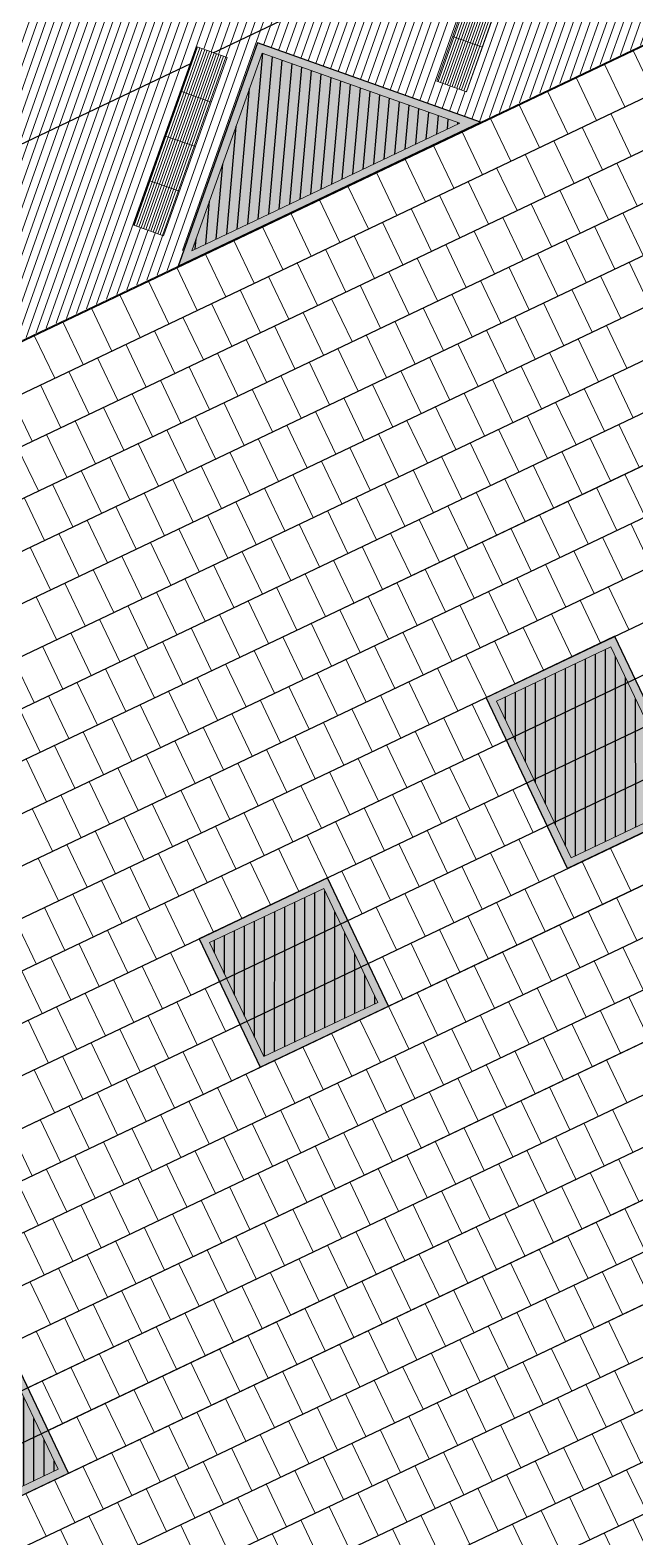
# Model space of a CAD drawing. Header units: metres. Extents: x 679599 to 680028, y 2748524 to 2748840.
# Drawn here: x 679761.29 to 679768.95, y 2748722.34 to 2748741.43 of the extents above; entities that cross this region are included whole.
import ezdxf

# ---------------------------------------------------------------- set-up
doc = ezdxf.new("R2010")
doc.units = ezdxf.units.M
doc.header["$LTSCALE"] = 5
doc.layers.add('00-AUX', color=2, linetype='Continuous', plot=False)
doc.layers.add('00-AUX Tree Pit', color=2, linetype='Continuous', plot=False)
doc.layers.add('02-L-B-Barrier Curb', color=210, linetype='Continuous', lineweight=5, plot=False)
doc.layers.add('02-L-B-Curb', color=11, linetype='Continuous', lineweight=5, plot=False)
doc.layers.add('02-L-B-Flat Bar', color=181, linetype='Continuous', lineweight=5)
doc.layers.add('04-BK-Tree Pit', color=6, linetype='Continuous', lineweight=5)
for name, color, linetype, lineweight, true_color in [('02-L-Joints-Paviment_07_Precast Concrete Blocks 60X40', 7, 'Continuous', 5, 0x999999), ('03-TR-Pavement_07_Precast Concrete Blocks 20X10', 7, 'Continuous', 5, 0x999999), ('03-TR-Pavement_07_Precast Concrete Blocks 60X40', 7, 'Continuous', 5, 0x999999), ('03-TR-Pavement_07_Precast irregular Concrete Blocks', 7, 'Continuous', 5, 0xb3b3b3)]:
    doc.layers.add(name, color=color, linetype=linetype, lineweight=lineweight, true_color=true_color)
doc.layers.add('03-TR-Tree Pit_Green', color=46, linetype='Continuous')
doc.layers.add('03-TR-Tree Pit_White', color=7, linetype='Continuous', true_color=0xfcfcfc)

# ---------------------------------------------------------------- blocks, each defined once
blk = doc.blocks.new('ALCORQUE RECTANGULAR')
at = {"layer": '03-TR-Tree Pit_Green', "ltscale": 0.3}
h = blk.add_hatch(dxfattribs=at)
h.set_pattern_fill('ANSI31', color=256, scale=0.03999999999999999, angle=-45.00000000000001)
h.set_pattern_definition([(360, (-2068898.169578516, 3428624.014502435), (2.819966482547896e-17, 0.127), [])])
h.paths.add_polyline_path([(679903.3911895917, 2748647.420916078), (679902.7022038444, 2748648.8686241), (679904.6889425644, 2748649.813635629), (679905.3774637186, 2748648.366760226)])
at = {"layer": '03-TR-Tree Pit_White'}
h = blk.add_hatch(color=256, dxfattribs=at)
h.dxf.hatch_style = 1
h.paths.add_polyline_path([(679903.3438440745, 2748647.28768907), (679902.568918729, 2748648.915978075), (679904.7361036825, 2748649.947265984), (679905.5110289257, 2748648.318817536)])
at = {"layer": '02-L-B-Curb'}
blk.add_lwpolyline([(679903.3438421336, 2748647.287693149), (679902.5689206708, 2748648.915973995), (679904.7360313635, 2748649.947401842), (679905.5109527239, 2748648.318961552)], close=True, dxfattribs=at)
at = {"layer": '02-L-B-Curb', "color": 6}
blk.add_lwpolyline([(679903.3910631917, 2748647.421189263), (679902.7023302435, 2748648.868350914), (679904.6888161644, 2748649.813908814), (679905.3775901177, 2748648.366487041)], close=True, dxfattribs=at)
blk = doc.blocks.new('Escocell Quadrat')
at = {"layer": '03-TR-Tree Pit_Green'}
h = blk.add_hatch(dxfattribs=at)
h.set_pattern_fill('ANSI31', color=256, scale=0.04, angle=19.55137924700328)
h.set_pattern_definition([(64.55137924700327, (-1794786.014573849, -2189831.794395114), (-0.1146773140330406, 0.0545720958564666), [])])
h.paths.add_polyline_path([(-1.159394513117149, 0.3593221576884389), (-2.759394512977451, 0.3593221576884389), (-2.759394512977451, -1.240677842404693), (-1.159394512884319, -1.240677841939032)])
at = {"layer": '03-TR-Tree Pit_White'}
h = blk.add_hatch(color=256, dxfattribs=at)
h.dxf.hatch_style = 1
h.paths.add_polyline_path([(-2.859394513070583, 0.4593221577815711), (-1.059394513256848, 0.4593221573159099), (-1.059394513256848, -1.340677888132632), (-2.859394513070583, -1.340660555288196)])
at = {"ltscale": 0.3}
blk.add_lwpolyline([(-2.759394512977451, -1.240677842404693), (-1.15939451334998, -1.240677841939032), (-1.159394513117149, 0.3593221576884389), (-2.759394512977451, 0.3593221576884389)], close=True, dxfattribs=at)
at = {"layer": '02-L-B-Curb', "ltscale": 0.3}
blk.add_lwpolyline([(-2.859394513070583, -1.340677842032164), (-1.059394513256848, -1.340677842032164), (-1.059394513256848, 0.4593221573159099), (-2.859394513070583, 0.4593221577815711)], close=True, dxfattribs=at)
blk = doc.blocks.new('Alcorque Parking 8m2')
at = {"layer": '03-TR-Tree Pit_Green', "ltscale": 0.3}
h = blk.add_hatch(dxfattribs=at)
h.set_pattern_fill('ANSI31', color=256, scale=0.04, angle=40)
h.set_pattern_definition([(85, (-679726.0447380528, -2748720.754281451), (-0.1265167266576517, 0.0110687793289526), [])])
h.paths.add_polyline_path([(-1.079043395351619, -0.3842872260138392), (2.315959051949903, 1.23127434682101), (-0.1893229587003589, 2.120994783937931)])
at = {"layer": '03-TR-Tree Pit_White'}
h = blk.add_hatch(color=256, dxfattribs=at)
h.dxf.hatch_style = 1
h.paths.add_polyline_path([(-1.254071400151588, -0.5783219360746443), (2.576925800531171, 1.244714117143303), (-0.2500908271176741, 2.248694690410048)])
at = {"layer": '02-L-B-Curb'}
blk.add_lwpolyline([(2.576925800531171, 1.244714117143303), (-0.2500908271176741, 2.248694690410048), (-1.254071400151588, -0.5783219360746443)], close=True, dxfattribs=at)
at = {"layer": '02-L-B-Curb', "color": 6}
blk.add_lwpolyline([(2.315959051949903, 1.23127434682101), (-0.1893229587003589, 2.120994783937931), (-1.079043395351619, -0.3842872260138392)], close=True, dxfattribs=at)
blk = doc.blocks.new('Piece Parking')
blk.add_wipeout([(-1.6999999999999997, 0.20000000018626496), (-1.700000000046566, -0.20000000018626407), (0.7000000000465658, -0.20000000018626407), (0.6999999999999995, 0.20000000018626496)])
at = {"layer": '03-TR-Pavement_07_Precast irregular Concrete Blocks'}
h = blk.add_hatch(dxfattribs=at)
h.set_pattern_fill('ANSI31', color=256, scale=0.01, angle=135)
h.set_pattern_definition([(180, (0, 0), (0, -0.03175), [])])
h.paths.add_polyline_path([(-1.7, 0.2000000001862645), (0.6999999999999997, 0.2000000001862646), (0.6999999999999997, -0.1999999999999999), (-1.7, -0.2)])
blk.add_lwpolyline([(-1.7, 0.2000000001862645), (0.6999999999999997, 0.2000000001862646), (0.6999999999999997, -0.1999999999999999), (-1.7, -0.2)], close=True)
at = {"layer": '02-L-Joints-Paviment_07_Precast Concrete Blocks 60X40'}
for points in [[(-1.1, 0.2000000001862645), (-1.1, -0.2)], [(-0.5, 0.2000000001862645), (-0.5000000000000002, -0.2)], [(0.09999999999999987, 0.2000000001862645), (0.09999999999999964, -0.2)]]:
    blk.add_lwpolyline(points, dxfattribs=at)
blk = doc.blocks.new('*U50')
at = {"rotation": 44.98941899152474}
blk.add_blockref('Piece Parking', (-0.1986428909501197, -0.4813600299326422), dxfattribs=at)
blk = doc.blocks.new('*U51')
at = {"layer": '02-L-B-Barrier Curb', "color": 0, "linetype": 'ByBlock', "lineweight": -2, "transparency": 16777216, "rotation": 25.44812282596097}
for p in [(679767.1746655118, 2748742.835905091), (679763.3370229905, 2748741.009706887)]:
    blk.add_blockref('*U50', p, dxfattribs=at)

msp = doc.modelspace()

# ---------------------------------------------------------------- hatches: boundary and pattern name
at = {"layer": '03-TR-Pavement_07_Precast Concrete Blocks 20X10'}
h = msp.add_hatch(dxfattribs=at)
h.set_pattern_fill('ANSI31', color=256, scale=0.0315, angle=25.5)
h.set_pattern_definition([(70.5, (0, 0), (-0.0942759321278565, 0.03338485850911753), [])])
edge = h.paths.add_edge_path()
edge.add_line((679754.6393342975, 2748741.427620257), (679756.4377757374, 2748737.648307106))
edge.add_line((679756.4377757374, 2748737.648307106), (679759.3099243316, 2748736.61330129))
edge.add_line((679759.3099243316, 2748736.61330129), (679763.1548365605, 2748738.442949944))
edge.add_line((679763.1548365605, 2748738.442949944), (679764.1588191563, 2748741.269972267))
edge.add_line((679764.1588191563, 2748741.269972267), (679766.9858357842, 2748740.265991693))
edge.add_line((679766.9858357842, 2748740.265991693), (679770.830750036, 2748742.095646043))
edge.add_line((679770.830750036, 2748742.095646043), (679771.8347306091, 2748744.922662669))
edge.add_line((679771.8347306091, 2748744.922662669), (679774.661747237, 2748743.918682097))
edge.add_line((679774.661747237, 2748743.918682097), (679778.5066611507, 2748745.748335494))
edge.add_line((679778.5066611507, 2748745.748335494), (679779.5107983521, 2748748.575793155))
edge.add_line((679779.5107983521, 2748748.575793155), (679782.338099724, 2748747.571215872))
edge.add_line((679782.338099724, 2748747.571215872), (679786.1758589037, 2748749.397713657))
edge.add_line((679786.1758589037, 2748749.397713657), (679787.1859519184, 2748752.227761539))
edge.add_line((679787.1859519184, 2748752.227761539), (679790.0136180836, 2748751.224211441))
edge.add_line((679790.0136180836, 2748751.224211441), (679793.8574374937, 2748753.05359346))
edge.add_line((679793.8574374937, 2748753.05359346), (679794.8279520471, 2748755.786376198))
edge.add_line((679794.8279520471, 2748755.786376198), (679794.8617028109, 2748755.880013376))
edge.add_line((679794.8617028109, 2748755.880013376), (679797.6882784043, 2748754.876189431))
edge.add_line((679797.6882784043, 2748754.876189431), (679801.5331969386, 2748756.70584226))
edge.add_line((679801.5331969386, 2748756.70584226), (679802.5365716331, 2748759.53257847))
edge.add_line((679802.5365716331, 2748759.53257847), (679805.3641955594, 2748758.528877809))
edge.add_line((679805.3641955594, 2748758.528877809), (679809.2084982413, 2748760.358253765))
edge.add_line((679809.2084982413, 2748760.358253765), (679810.2118814904, 2748763.184986936))
edge.add_line((679810.2118814904, 2748763.184986936), (679813.0395082677, 2748762.181285263))
edge.add_line((679813.0395082677, 2748762.181285263), (679816.8832053744, 2748764.010363567))
edge.add_line((679816.8832053744, 2748764.010363567), (679817.8849235123, 2748766.835994736))
edge.add_line((679817.8849235123, 2748766.835994736), (679820.7142079753, 2748765.833414828))
edge.add_line((679820.7142079753, 2748765.833414828), (679824.5585142189, 2748767.662769182))
edge.add_line((679824.5585142189, 2748767.662769182), (679825.5630985305, 2748770.490087322))
edge.add_line((679825.5630985305, 2748770.490087322), (679828.3901336849, 2748769.486100169))
edge.add_line((679828.3901336849, 2748769.486100169), (679832.2338230627, 2748771.315174797))
edge.add_line((679832.2338230627, 2748771.315174797), (679833.2380954853, 2748774.141614717))
edge.add_line((679833.2380954853, 2748774.141614717), (679836.0619092521, 2748773.136824423))
edge.add_line((679836.0619092521, 2748773.136824423), (679839.9070663536, 2748774.966597488))
edge.add_line((679839.9070663536, 2748774.966597488), (679840.9517468183, 2748777.865483123))
edge.add_line((679840.9517468183, 2748777.865483123), (679839.1533043506, 2748781.644798434))
edge.add_line((679839.1533043506, 2748781.644798434), (679754.6432633502, 2748741.429459187))

# ---------------------------------------------------------------- linework, layer by layer
at = {"layer": '00-AUX'}
for points in [[(679670.3257901747, 2748694.246938116), (679906.7362106305, 2748806.746204888)], [(679670.4030112665, 2748693.619214539), (679906.8134317223, 2748806.118481312)], [(679670.8414223647, 2748693.163368346), (679907.2518428206, 2748805.662635119)], [(679670.9186434565, 2748692.53564477), (679907.3290639124, 2748805.034911542)], [(679671.3570545546, 2748692.079798577), (679907.7674750105, 2748804.57906535)], [(679671.4342756465, 2748691.452075001), (679907.8446961023, 2748803.951341773)], [(679671.8726867449, 2748690.996228808), (679908.2831072008, 2748803.49549558)], [(679671.9499078367, 2748690.368505231), (679908.3603282926, 2748802.867772004)], [(679675.6390281767, 2748691.459555584), (679908.8311017877, 2748802.427325927)], [(679680.4117183773, 2748693.066237933), (679908.8643445793, 2748801.778691596)], [(679684.8232192466, 2748694.501041726), (679909.3467027571, 2748801.343825264)], [(679689.2347197144, 2748695.935846712), (679907.0322425639, 2748799.577918481)], [(679694.0074101567, 2748697.542528646), (679904.2199452547, 2748797.575173756)], [(679698.4189097746, 2748698.977335069), (679901.7688363384, 2748795.744309634)], [(679703.1915999905, 2748700.584017471), (679899.6789180201, 2748794.085321491)], [(679707.6031002884, 2748702.018822465), (679896.8666198612, 2748792.082578543)], [(679712.014601261, 2748703.453626042), (679894.4155122997, 2748790.251711575)], [(679716.7872913972, 2748705.060308611), (679891.964403979, 2748788.420846202)], [(679721.1987916107, 2748706.495113783), (679889.5132956583, 2748786.58998083)], [(679725.6102918241, 2748707.929918955), (679887.0621873375, 2748784.759115457)], [(679759.4993804691, 2748739.183508684), (679840.857519184, 2748777.898966397)], [(679730.3829819604, 2748709.536601524), (679831.8773495652, 2748757.834151612)], [(679734.7944821739, 2748710.971406696), (679820.396493889, 2748751.706349808)], [(679739.5671723102, 2748712.578089266), (679809.6380173428, 2748745.922304302)], [(679743.9786717439, 2748714.012896076), (679801.5884644394, 2748741.427340911)], [(679748.3901735115, 2748715.447697982), (679798.5955727875, 2748739.338656178)], [(679753.1628628734, 2748717.054382179), (679796.1444636924, 2748737.507792433)], [(679757.9355530097, 2748718.661064748), (679793.6933553717, 2748735.67692706)], [(679762.3470532232, 2748720.09586992), (679790.8810571282, 2748733.674184291)], [(679766.7585534366, 2748721.530675092), (679788.4299488075, 2748731.843318918)]]:
    msp.add_lwpolyline(points, dxfattribs=at)
at = {"layer": '00-AUX Tree Pit'}
for points in [[(679766.9984773175, 2748740.261235324), (679764.1714606899, 2748741.265215897), (679763.1674801168, 2748738.438199271)], [(679769.7277707867, 2748731.581764233), (679768.0994899403, 2748730.80684277), (679767.068062094, 2748732.973953463), (679768.6965023833, 2748733.748874824)]]:
    msp.add_lwpolyline(points, close=True, dxfattribs=at)
at = {"layer": '00-AUX Tree Pit', "ltscale": 0.3}
for points in [[(679764.2065621469, 2748728.289911468), (679765.8319099047, 2748729.063374244), (679765.0584471291, 2748730.688722001), (679763.4330993711, 2748729.915259226)], [(679760.1550177721, 2748722.375096508), (679761.7803655299, 2748723.148559284), (679761.0069027543, 2748724.773907042), (679759.3815549964, 2748724.000444266)]]:
    msp.add_lwpolyline(points, close=True, dxfattribs=at)
at = {"layer": '02-L-B-Flat Bar'}
msp.add_lwpolyline([(679759.3229336387, 2748736.608682265), (679839.9210084279, 2748774.96245745)], dxfattribs=at)
at = {"layer": '02-L-Joints-Paviment_07_Precast Concrete Blocks 60X40'}
for points in [[(679768.930641903, 2748741.169461659), (679769.1884579663, 2748740.627676759)], [(679768.5694519699, 2748740.997584283), (679768.8272680333, 2748740.455799384)], [(679768.2082620368, 2748740.825706908), (679768.4660781001, 2748740.283922008)], [(679767.8470721038, 2748740.653829532), (679768.1048881671, 2748740.112044633)], [(679767.4858821706, 2748740.481952156), (679767.743698234, 2748739.940167257)], [(679767.1246922376, 2748740.310074781), (679767.382508301, 2748739.768289881)], [(679768.6466730618, 2748740.369860707), (679768.9044891251, 2748739.828075808)], [(679766.7635023046, 2748740.138197405), (679767.0213183679, 2748739.596412506)], [(679767.9242931956, 2748740.026105956), (679768.182109259, 2748739.484321056)], [(679768.2854831286, 2748740.197983331), (679768.543299192, 2748739.656198432)], [(679766.4023123714, 2748739.966320029), (679766.6601284348, 2748739.42453513)], [(679767.5631032625, 2748739.85422858), (679767.8209193258, 2748739.312443681)], [(679766.0411224384, 2748739.794442654), (679766.2989385017, 2748739.252657755)], [(679767.2019133294, 2748739.682351204), (679767.4597293928, 2748739.140566305)], [(679768.7238942268, 2748739.742137138), (679768.9817102902, 2748739.200352238)], [(679765.3187425722, 2748739.450687903), (679765.5765586356, 2748738.908903004)], [(679765.6799325054, 2748739.622565278), (679765.9377485687, 2748739.080780379)], [(679766.8407233964, 2748739.510473829), (679767.0985394598, 2748738.968688929)], [(679768.3627042938, 2748739.570259762), (679768.6205203572, 2748739.028474863)], [(679764.9575526392, 2748739.278810527), (679765.2153687025, 2748738.737025628)], [(679766.4795334633, 2748739.338596453), (679766.7373495266, 2748738.796811554)], [(679768.0015143607, 2748739.398382387), (679768.259330424, 2748738.856597487)], [(679764.596362706, 2748739.106933151), (679764.8541787694, 2748738.565148252)], [(679766.1183435302, 2748739.166719078), (679766.3761595936, 2748738.624934178)], [(679767.2791344946, 2748739.054627636), (679767.536950558, 2748738.512842736)], [(679767.6403244276, 2748739.226505011), (679767.898140491, 2748738.684720112)], [(679768.8011153187, 2748739.114413561), (679769.058931382, 2748738.572628662)], [(679764.235172773, 2748738.935055776), (679764.4929888364, 2748738.393270877)], [(679765.7571535972, 2748738.994841702), (679766.0149696606, 2748738.453056803)], [(679766.9179445615, 2748738.88275026), (679767.1757606248, 2748738.34096536)], [(679768.4399253856, 2748738.942536186), (679768.697741449, 2748738.400751287)], [(679763.87398284, 2748738.7631784), (679764.1317989033, 2748738.221393501)], [(679765.395963664, 2748738.822964326), (679765.6537797274, 2748738.281179427)], [(679766.5567546284, 2748738.710872884), (679766.8145706918, 2748738.169087985)], [(679768.0787354525, 2748738.77065881), (679768.3365515159, 2748738.228873911)], [(679763.5127929068, 2748738.591301025), (679763.7706089702, 2748738.049516126)], [(679765.034773731, 2748738.651086951), (679765.2925897944, 2748738.109302051)], [(679766.1955646954, 2748738.538995509), (679766.4533807588, 2748737.997210609)], [(679767.7175455195, 2748738.598781434), (679767.9753615828, 2748738.056996535)], [(679768.8783364837, 2748738.486689994), (679769.1361525471, 2748737.944905094)], [(679763.1516029738, 2748738.419423649), (679763.4094190372, 2748737.87763875)], [(679764.3123938648, 2748738.3073322), (679764.5702099282, 2748737.7655473)], [(679764.6735837979, 2748738.479209575), (679764.9313998612, 2748737.937424676)], [(679765.8343747623, 2748738.367118133), (679766.0921908256, 2748737.825333234)], [(679767.3563555864, 2748738.426904059), (679767.6141716498, 2748737.88511916)], [(679768.5171465506, 2748738.314812618), (679768.7749626139, 2748737.773027719)], [(679762.7904130408, 2748738.247546273), (679763.0482291041, 2748737.705761374)], [(679763.9512039318, 2748738.135454824), (679764.2090199952, 2748737.593669924)], [(679765.4731848292, 2748738.195240757), (679765.7310008926, 2748737.653455858)], [(679766.9951656533, 2748738.255026683), (679767.2529817167, 2748737.713241784)], [(679768.1559566176, 2748738.142935242), (679768.4137726809, 2748737.601150343)], [(679762.4292231076, 2748738.075668898), (679762.687039171, 2748737.533883999)], [(679763.5900139987, 2748737.963577448), (679763.847830062, 2748737.421792549)], [(679765.1119948961, 2748738.023363382), (679765.3698109594, 2748737.481578482)], [(679766.2727857872, 2748737.911271932), (679766.5306018506, 2748737.369487033)], [(679766.6339757203, 2748738.083149308), (679766.8917917836, 2748737.541364409)], [(679767.7947666845, 2748737.971057867), (679768.0525827479, 2748737.429272967)], [(679761.7068432416, 2748737.731914147), (679761.9646593049, 2748737.190129247)], [(679762.0680331746, 2748737.903791522), (679762.325849238, 2748737.362006623)], [(679763.2288240656, 2748737.791700073), (679763.486640129, 2748737.249915173)], [(679764.750804963, 2748737.851486006), (679765.0086210264, 2748737.309701107)], [(679765.9115958541, 2748737.739394557), (679766.1694119174, 2748737.197609657)], [(679767.4335767514, 2748737.799180491), (679767.6913928147, 2748737.257395592)], [(679761.3456533084, 2748737.560036771), (679761.6034693718, 2748737.018251872)], [(679762.8676341326, 2748737.619822697), (679763.125450196, 2748737.078037797)], [(679764.38961503, 2748737.67960863), (679764.6474310934, 2748737.137823731)], [(679765.5504059211, 2748737.567517181), (679765.8082219844, 2748737.025732282)], [(679767.0723868184, 2748737.627303116), (679767.3302028817, 2748737.085518216)], [(679768.5943676424, 2748737.687089041), (679768.8521837058, 2748737.145304142)], [(679762.5064441995, 2748737.447945321), (679762.7642602628, 2748736.906160422)], [(679763.6672351639, 2748737.335853879), (679763.9250512272, 2748736.79406898)], [(679764.0284250969, 2748737.507731255), (679764.2862411602, 2748736.965946356)], [(679765.1892159879, 2748737.395639805), (679765.4470320513, 2748736.853854906)], [(679766.7111968853, 2748737.45542574), (679766.9690129487, 2748736.91364084)], [(679767.8719877764, 2748737.34333429), (679768.1298038397, 2748736.801549391)], [(679768.2331777094, 2748737.515211666), (679768.4909937727, 2748736.973426766)], [(679762.1452542664, 2748737.276067946), (679762.4030703298, 2748736.734283046)], [(679763.3060452308, 2748737.163976504), (679763.5638612942, 2748736.622191604)], [(679764.8280260549, 2748737.22376243), (679765.0858421182, 2748736.68197753)], [(679766.3500069522, 2748737.283548364), (679766.6078230155, 2748736.741763465)], [(679767.5107978432, 2748737.171456914), (679767.7686139066, 2748736.629672015)], [(679761.7840643334, 2748737.10419057), (679762.0418803968, 2748736.562405671)], [(679762.9448552977, 2748736.992099128), (679763.202671361, 2748736.450314229)], [(679764.4668361219, 2748737.051885054), (679764.7246521852, 2748736.510100155)], [(679765.9888170192, 2748737.111670989), (679766.2466330825, 2748736.569886089)], [(679767.1496079102, 2748736.999579539), (679767.4074239735, 2748736.45779464)], [(679768.6715888078, 2748737.059365472), (679768.9294048712, 2748736.517580573)], [(679761.4228744003, 2748736.932313194), (679761.6806904636, 2748736.390528295)], [(679762.5836653647, 2748736.820221752), (679762.841481428, 2748736.278436853)], [(679764.1056461887, 2748736.880007679), (679764.3634622521, 2748736.338222779)], [(679765.266437153, 2748736.767916237), (679765.5242532163, 2748736.226131338)], [(679765.627627086, 2748736.939793613), (679765.8854431494, 2748736.398008713)], [(679766.7884179772, 2748736.827702163), (679767.0462340405, 2748736.285917264)], [(679768.3103988748, 2748736.887488097), (679768.5682149382, 2748736.345703198)], [(679761.0616844672, 2748736.760435819), (679761.3195005306, 2748736.218650919)], [(679762.2224754316, 2748736.648344377), (679762.480291495, 2748736.106559478)], [(679763.7444562557, 2748736.708130303), (679764.002272319, 2748736.166345404)], [(679764.90524722, 2748736.596038862), (679765.1630632833, 2748736.054253962)], [(679766.427228044, 2748736.655824788), (679766.6850441074, 2748736.114039889)], [(679767.9492089417, 2748736.715610721), (679768.207025005, 2748736.173825822)], [(679761.8612854985, 2748736.476467001), (679762.1191015618, 2748735.934682102)], [(679763.3832663227, 2748736.536252927), (679763.641082386, 2748735.994468028)], [(679764.5440572868, 2748736.424161486), (679764.8018733502, 2748735.882376587)], [(679766.066038111, 2748736.483947412), (679766.3238541743, 2748735.942162513)], [(679767.5880190086, 2748736.543733346), (679767.845835072, 2748736.001948447)], [(679768.7488098997, 2748736.431641896), (679769.006625963, 2748735.889856996)], [(679761.5000955655, 2748736.304589625), (679761.7579116288, 2748735.762804726)], [(679762.6608864565, 2748736.192498176), (679762.9187025198, 2748735.650713277)], [(679763.0220763895, 2748736.364375552), (679763.2798924529, 2748735.822590652)], [(679764.1828673538, 2748736.252284111), (679764.4406834171, 2748735.710499211)], [(679765.7048481778, 2748736.312070036), (679765.9626642412, 2748735.770285137)], [(679766.8656391425, 2748736.199978595), (679767.1234552058, 2748735.658193695)], [(679767.2268290756, 2748736.37185597), (679767.484645139, 2748735.830071071)], [(679768.3876199666, 2748736.25976452), (679768.64543603, 2748735.717979621)], [(679761.1389056323, 2748736.13271225), (679761.3967216957, 2748735.590927351)], [(679762.2996965235, 2748736.020620801), (679762.5575125868, 2748735.478835901)], [(679763.8216774208, 2748736.080406735), (679764.0794934841, 2748735.538621835)], [(679765.3436582448, 2748736.140192661), (679765.6014743082, 2748735.598407762)], [(679766.5044492094, 2748736.028101219), (679766.7622652728, 2748735.48631632)], [(679768.0264300335, 2748736.087887145), (679768.2842460969, 2748735.546102245)], [(679761.9385065903, 2748735.848743425), (679762.1963226537, 2748735.306958525)], [(679763.4604874876, 2748735.908529359), (679763.718303551, 2748735.36674446)], [(679764.9824683118, 2748735.968315285), (679765.2402843751, 2748735.426530386)], [(679766.1432592763, 2748735.856223843), (679766.4010753396, 2748735.314438944)], [(679767.6652401005, 2748735.916009769), (679767.9230561638, 2748735.37422487)], [(679761.5773166573, 2748735.676866049), (679761.8351327206, 2748735.13508115)], [(679763.0992975546, 2748735.736651984), (679763.3571136179, 2748735.194867084)], [(679764.2600884456, 2748735.624560534), (679764.517904509, 2748735.082775635)], [(679764.6212783786, 2748735.79643791), (679764.879094442, 2748735.254653011)], [(679765.7820693433, 2748735.684346468), (679766.0398854066, 2748735.142561568)], [(679767.3040501674, 2748735.744132394), (679767.5618662308, 2748735.202347494)], [(679768.4648410116, 2748735.632041042), (679768.7226570745, 2748735.090256142)], [(679768.8260309447, 2748735.803918418), (679769.0838470076, 2748735.262133518)], [(679761.2161267241, 2748735.504988674), (679761.4739427875, 2748734.963203774)], [(679762.7381076216, 2748735.564774608), (679762.9959236849, 2748735.022989709)], [(679763.8988985126, 2748735.452683158), (679764.156714576, 2748734.910898259)], [(679765.4208794102, 2748735.512469092), (679765.6786954736, 2748734.970684193)], [(679766.9428602343, 2748735.572255018), (679767.2006762977, 2748735.030470119)], [(679768.1036510783, 2748735.460163667), (679768.3614671412, 2748734.918378767)], [(679762.3769176884, 2748735.392897232), (679762.6347337518, 2748734.851112333)], [(679763.5377085794, 2748735.280805783), (679763.7955246428, 2748734.739020884)], [(679765.0596894771, 2748735.340591717), (679765.3175055404, 2748734.798806817)], [(679766.5816703013, 2748735.400377642), (679766.8394863646, 2748734.858592743)], [(679767.7424611452, 2748735.288286292), (679768.000277208, 2748734.746501392)], [(679761.6545378222, 2748735.049142481), (679761.9123538856, 2748734.507357582)], [(679762.0157277554, 2748735.221019857), (679762.2735438187, 2748734.679234957)], [(679763.1765186464, 2748735.108928407), (679763.4343347098, 2748734.567143508)], [(679764.698499544, 2748735.168714341), (679764.9563156074, 2748734.626929441)], [(679765.8592904351, 2748735.056622891), (679766.1171064985, 2748734.514837992)], [(679766.2204803681, 2748735.228500267), (679766.4782964315, 2748734.686715367)], [(679767.3812712119, 2748735.116408916), (679767.6390872748, 2748734.574624016)], [(679768.9032494753, 2748735.176200222), (679769.1610655708, 2748734.634415338)], [(679761.2933478892, 2748734.877265105), (679761.5511639526, 2748734.335480206)], [(679762.8153287134, 2748734.937051032), (679763.0731447767, 2748734.395266132)], [(679764.337309611, 2748734.996836965), (679764.5951256744, 2748734.455052066)], [(679765.4981005021, 2748734.884745515), (679765.7559165654, 2748734.342960616)], [(679767.0200812786, 2748734.944531541), (679767.2778973415, 2748734.402746641)], [(679768.5420595524, 2748735.004322825), (679768.7998756479, 2748734.462537941)], [(679762.4541387802, 2748734.765173656), (679762.7119548436, 2748734.223388757)], [(679763.9761196779, 2748734.82495959), (679764.2339357412, 2748734.28317469)], [(679765.1369105689, 2748734.71286814), (679765.3947266323, 2748734.171083241)], [(679766.6588913455, 2748734.772654166), (679766.9167074084, 2748734.230869266)], [(679768.1808696296, 2748734.832445428), (679768.4386857251, 2748734.290660544)], [(679762.0929488472, 2748734.59329628), (679762.3507649106, 2748734.051511381)], [(679763.2537398118, 2748734.481204838), (679763.5115558752, 2748733.939419939)], [(679763.6149297449, 2748734.653082214), (679763.8727458082, 2748734.111297315)], [(679764.7757206359, 2748734.540990764), (679765.0335366993, 2748733.999205865)], [(679766.2977014122, 2748734.60077679), (679766.5555174751, 2748734.05899189)], [(679767.4584897839, 2748734.488690633), (679767.7163058794, 2748733.946905749)], [(679767.8196797067, 2748734.660568031), (679768.0774958022, 2748734.118783147)], [(679761.7317589141, 2748734.421418905), (679761.9895749774, 2748733.879634005)], [(679762.8925498787, 2748734.309327463), (679763.150365942, 2748733.767542563)], [(679764.4145307029, 2748734.369113388), (679764.6723467662, 2748733.827328489)], [(679765.9365114791, 2748734.428899415), (679766.194327542, 2748733.887114515)], [(679767.097299861, 2748734.316813237), (679767.3551159565, 2748733.775028353)], [(679768.6192714005, 2748734.376618756), (679768.8770876311, 2748733.834833936)], [(679761.370568981, 2748734.249541529), (679761.6283850444, 2748733.70775663)], [(679762.5313599457, 2748734.137450087), (679762.789176009, 2748733.595665188)], [(679764.0533407697, 2748734.197236013), (679764.3111568331, 2748733.655451114)], [(679765.5753215458, 2748734.257022039), (679765.8331376087, 2748733.71523714)], [(679766.7361099381, 2748734.144935839), (679766.9939260336, 2748733.603150955)], [(679768.2580815204, 2748734.204741268), (679768.5158977511, 2748733.662956449)], [(679762.1701700125, 2748733.965572712), (679762.4279860759, 2748733.423787812)], [(679763.6921508367, 2748734.025358637), (679763.9499669, 2748733.483573738)], [(679764.8529416794, 2748733.913267289), (679765.1107577423, 2748733.371482389)], [(679765.2141316127, 2748734.085144664), (679765.4719476756, 2748733.543359764)], [(679766.3749200153, 2748733.973058442), (679766.6327361108, 2748733.431273558)], [(679767.8968916405, 2748734.032863781), (679768.1547078711, 2748733.491078962)], [(679761.8089800795, 2748733.793695336), (679762.0667961428, 2748733.251910436)], [(679763.3309609037, 2748733.853481262), (679763.588776967, 2748733.311696363)], [(679764.4917517463, 2748733.741389913), (679764.7495678092, 2748733.199605014)], [(679766.0137300924, 2748733.801181045), (679766.2715461879, 2748733.259396161)], [(679767.5357017606, 2748733.860986294), (679767.7935179912, 2748733.319201475)], [(679761.4477901465, 2748733.62181796), (679761.7056062098, 2748733.080033061)], [(679762.9697709705, 2748733.681603886), (679763.2275870339, 2748733.139818987)], [(679764.130561813, 2748733.569512538), (679764.3883778759, 2748733.027727638)], [(679765.6525401697, 2748733.629303648), (679765.9103562651, 2748733.087518764)], [(679767.1745118805, 2748733.689108807), (679767.4323281111, 2748733.147323987)], [(679761.0866002133, 2748733.449940585), (679761.3444162767, 2748732.908155685)], [(679762.2473911043, 2748733.337849135), (679762.5052071677, 2748732.796064236)], [(679762.6085810375, 2748733.50972651), (679762.8663971009, 2748732.967941611)], [(679763.7693718798, 2748733.397635163), (679764.0271879426, 2748732.855850263)], [(679765.2913502468, 2748733.457426251), (679765.5491663422, 2748732.915641367)], [(679766.4521321206, 2748733.345353832), (679766.7099483513, 2748732.803569013)], [(679766.8133220006, 2748733.51723132), (679767.0711382312, 2748732.9754465)], [(679761.8862011713, 2748733.165971759), (679762.1440172347, 2748732.62418686)], [(679763.4081819466, 2748733.225757787), (679763.6659980095, 2748732.683972888)], [(679764.930160324, 2748733.285548854), (679765.1879764195, 2748732.74376397)], [(679766.0909422407, 2748733.173476345), (679766.3487584713, 2748732.631691526)], [(679761.5250112383, 2748732.994094384), (679761.7828273016, 2748732.452309485)], [(679763.0469920133, 2748733.053880412), (679763.3048080762, 2748732.512095512)], [(679764.5689704011, 2748733.113671457), (679764.8267864966, 2748732.571886573)], [(679765.7297523606, 2748733.001598858), (679765.9875685913, 2748732.459814038)], [(679761.1638213051, 2748732.822217008), (679761.4216373685, 2748732.280432109)], [(679762.6858020802, 2748732.882003037), (679762.9436181431, 2748732.340218137)], [(679763.8465905554, 2748732.769916662), (679764.1044066509, 2748732.228131779)], [(679764.2077804783, 2748732.94179406), (679764.4655965738, 2748732.400009176)], [(679765.3685624807, 2748732.829721371), (679765.6263787113, 2748732.287936551)], [(679766.8905529028, 2748732.889487558), (679767.1483690017, 2748732.347702675)], [(679762.324612147, 2748732.710125661), (679762.5824282098, 2748732.168340762)], [(679763.4854006325, 2748732.598039265), (679763.743216728, 2748732.056254381)], [(679765.0073726007, 2748732.657843884), (679765.2651888314, 2748732.116059064)], [(679766.529362981, 2748732.717610159), (679766.7871790798, 2748732.175825276)], [(679761.9634222138, 2748732.538248286), (679762.2212382767, 2748731.996463386)], [(679763.1242107097, 2748732.426161868), (679763.3820268052, 2748731.884376985)], [(679764.6461827208, 2748732.485966397), (679764.9039989514, 2748731.944181577)], [(679765.8069831374, 2748732.37385536), (679766.0647992363, 2748731.832070478)], [(679766.1681730592, 2748732.545732759), (679766.4259891581, 2748732.003947877)], [(679761.2410423473, 2748732.194493535), (679761.4988584102, 2748731.652708636)], [(679761.6022322805, 2748732.366370911), (679761.8600483434, 2748731.824586011)], [(679762.7630207868, 2748732.254284471), (679763.0208368823, 2748731.712499587)], [(679764.2849928407, 2748732.314088909), (679764.5428090714, 2748731.77230409)], [(679765.4457932155, 2748732.201977961), (679765.7036093144, 2748731.660193078)], [(679766.9677745722, 2748732.261762859), (679767.2255906677, 2748731.719977975)], [(679762.401830864, 2748732.082407074), (679762.6596469595, 2748731.54062219)], [(679763.9238029608, 2748732.142211422), (679764.1816191914, 2748731.600426602)], [(679765.0846032938, 2748732.030100562), (679765.3424193927, 2748731.488315679)], [(679766.6065846493, 2748732.089885462), (679766.8644007448, 2748731.548100578)], [(679762.0406409411, 2748731.910529677), (679762.2984570366, 2748731.368744793)], [(679763.5626130808, 2748731.970333935), (679763.8204293115, 2748731.428549115)], [(679764.723413372, 2748731.858223162), (679764.9812294708, 2748731.31643828)], [(679766.2453947264, 2748731.918008065), (679766.5032108219, 2748731.376223181)], [(679767.4061850387, 2748731.805917914), (679767.6640011342, 2748731.264133031)], [(679761.6794510183, 2748731.73865228), (679761.9372671138, 2748731.196867396)], [(679762.8402333208, 2748731.626578961), (679763.0980495515, 2748731.084794141)], [(679763.2014232009, 2748731.798456448), (679763.4592394315, 2748731.256671628)], [(679764.3622234502, 2748731.686345763), (679764.6200395491, 2748731.14456088)], [(679765.8842048036, 2748731.746130668), (679766.1420208991, 2748731.204345784)], [(679767.044995116, 2748731.634040517), (679767.3028112114, 2748731.092255633)], [(679761.3182610954, 2748731.566774883), (679761.5760771909, 2748731.024989999)], [(679762.4790434409, 2748731.454701473), (679762.7368596715, 2748730.912916654)], [(679764.0010335284, 2748731.514468364), (679764.2588496272, 2748730.972683481)], [(679765.5230148807, 2748731.574253271), (679765.7808309762, 2748731.032468387)], [(679766.683805193, 2748731.462163121), (679766.9416212885, 2748730.920378237)], [(679762.117853561, 2748731.282823986), (679762.3756697916, 2748730.741039166)], [(679763.6398436065, 2748731.342590964), (679763.8976597054, 2748730.800806082)], [(679764.800635035, 2748731.230498477), (679765.0584511305, 2748730.688713593)], [(679765.1618249579, 2748731.402375874), (679765.4196410534, 2748730.86059099)], [(679766.3226152703, 2748731.290285723), (679766.5804313658, 2748730.748500839)], [(679761.7566636809, 2748731.110946499), (679762.0144799115, 2748730.569161679)], [(679763.2786536848, 2748731.170713565), (679763.5364697836, 2748730.628928683)], [(679764.4394451122, 2748731.05862108), (679764.6972612077, 2748730.516836196)], [(679765.9614253474, 2748731.118408326), (679766.2192414429, 2748730.576623442)], [(679767.4834062576, 2748731.178194154), (679767.7412223531, 2748730.63640927)], [(679768.6441972499, 2748731.066102574), (679768.9020133454, 2748730.52431769)], [(679761.395473801, 2748730.939069012), (679761.6532900316, 2748730.397284192)], [(679762.9174637629, 2748730.998836166), (679763.1752798618, 2748730.457051283)], [(679764.0782551893, 2748730.886743682), (679764.3360712848, 2748730.344958798)], [(679765.6002354246, 2748730.946530929), (679765.8580515201, 2748730.404746045)], [(679767.1222163348, 2748731.006316757), (679767.3800324303, 2748730.464531873)], [(679768.283007327, 2748730.894225177), (679768.5408234225, 2748730.352440293)], [(679762.1950839193, 2748730.655081367), (679762.4529000182, 2748730.113296485)], [(679762.5562738411, 2748730.826958767), (679762.8140899399, 2748730.285173884)], [(679763.7170652666, 2748730.714866286), (679763.974881362, 2748730.173081402)], [(679765.2390455017, 2748730.774653532), (679765.4968615972, 2748730.232868648)], [(679766.3998364891, 2748730.662561963), (679766.6576525846, 2748730.120777079)], [(679766.7610264119, 2748730.83443936), (679767.0188425074, 2748730.292654476)], [(679767.9218174042, 2748730.72234778), (679768.1796334997, 2748730.180562896)], [(679761.8338939975, 2748730.483203968), (679762.0917100963, 2748729.941419085)], [(679763.3558753437, 2748730.542988888), (679763.6136914392, 2748730.001204005)], [(679766.0386465662, 2748730.490684566), (679766.2964626617, 2748729.948899682)], [(679767.5606274813, 2748730.550470383), (679767.8184435768, 2748730.008685499)], [(679761.4727040757, 2748730.311326569), (679761.7305201746, 2748729.769541686)], [(679762.9946854208, 2748730.371111491), (679763.2525015163, 2748729.829326607)], [(679765.6774566433, 2748730.318807168), (679765.9352727388, 2748729.777022284)], [(679767.1994375585, 2748730.378592986), (679767.457253654, 2748729.836808102)], [(679768.7214191483, 2748730.438377385), (679768.9792352438, 2748729.896592502)], [(679761.1115141539, 2748730.139449169), (679761.3693302528, 2748729.597664287)], [(679762.633495498, 2748730.199234094), (679762.8913115935, 2748729.65744921)], [(679766.8382476356, 2748730.206715589), (679767.0960637311, 2748729.664930705)], [(679767.9990393026, 2748730.094622592), (679768.2568553981, 2748729.552837708)], [(679768.3602292255, 2748730.266499989), (679768.618045321, 2748729.724715105)], [(679762.2723055751, 2748730.027356697), (679762.5301216706, 2748729.485571813)], [(679766.4770577129, 2748730.034838192), (679766.7348738083, 2748729.493053308)], [(679767.6378493798, 2748729.922745194), (679767.8956654753, 2748729.38096031)], [(679761.9111156523, 2748729.8554793), (679762.1689317478, 2748729.313694416)], [(679763.0719059646, 2748729.743389149), (679763.3297220601, 2748729.201604265)], [(679766.11586779, 2748729.862960794), (679766.3736838854, 2748729.321175911)], [(679767.2766594569, 2748729.750867798), (679767.5344755524, 2748729.209082914)], [(679768.7986402875, 2748729.810653793), (679769.056456383, 2748729.268868909)], [(679761.1887358066, 2748729.511724506), (679761.4465519021, 2748728.969939622)], [(679761.5499257294, 2748729.683601903), (679761.8077418249, 2748729.141817019)], [(679762.7107160417, 2748729.571511752), (679762.9685321372, 2748729.029726868)], [(679765.7546778672, 2748729.691083397), (679766.0124939627, 2748729.149298513)], [(679766.9154695341, 2748729.5789904), (679767.1732856296, 2748729.037205516)], [(679768.4374503646, 2748729.638776395), (679768.6952664601, 2748729.096991512)], [(679762.349526119, 2748729.399634355), (679762.6073422144, 2748728.857849471)], [(679766.5542796112, 2748729.407113003), (679766.8120957067, 2748728.865328119)], [(679768.0762604418, 2748729.466898999), (679768.3340765373, 2748728.925114115)], [(679761.988336196, 2748729.227756958), (679762.2461522915, 2748728.685972074)], [(679763.5103171063, 2748729.287542786), (679763.7681332018, 2748728.745757902)], [(679766.1930896884, 2748729.235235606), (679766.4509057839, 2748728.693450722)], [(679767.7150705189, 2748729.295021601), (679767.9728866144, 2748728.753236718)], [(679768.8758614267, 2748729.182930199), (679769.1336775222, 2748728.641145315)], [(679761.6271462732, 2748729.055879561), (679761.8849623686, 2748728.514094677)], [(679762.7879372606, 2748728.943787992), (679763.0457533561, 2748728.402003108)], [(679763.1491271835, 2748729.115665389), (679763.406943279, 2748728.573880505)], [(679765.8318997655, 2748729.063358209), (679766.089715861, 2748728.521573325)], [(679766.9926906732, 2748728.951266808), (679767.2505067687, 2748728.409481924)], [(679767.3538805961, 2748729.123144204), (679767.6116966916, 2748728.58135932)], [(679768.5146715039, 2748729.011052803), (679768.7724875994, 2748728.469267919)], [(679761.2659563504, 2748728.884002164), (679761.5237724459, 2748728.34221728)], [(679762.4267473377, 2748728.771910595), (679762.6845634332, 2748728.230125711)], [(679765.4707098426, 2748728.891480812), (679765.7285259381, 2748728.349695928)], [(679766.6315007504, 2748728.77938941), (679766.8893168459, 2748728.237604526)], [(679768.153481581, 2748728.839175405), (679768.4112976765, 2748728.297390522)], [(679762.0655574149, 2748728.600033198), (679762.3233735104, 2748728.058248314)], [(679763.58753833, 2748728.659819015), (679763.8453544255, 2748728.118034131)], [(679765.1095199198, 2748728.719603415), (679765.3673360153, 2748728.177818531)], [(679766.2703108275, 2748728.607512013), (679766.528126923, 2748728.065727129)], [(679767.7922916582, 2748728.667298008), (679768.0501077537, 2748728.125513124)], [(679761.704367492, 2748728.4281558), (679761.9621835875, 2748727.886370916)], [(679763.2263484072, 2748728.487941618), (679763.4841645027, 2748727.946156734)], [(679764.3871400742, 2748728.375848621), (679764.6449561696, 2748727.834063737)], [(679764.748329997, 2748728.547726018), (679765.0061460924, 2748728.005941134)], [(679765.9091209046, 2748728.435634616), (679766.1669370001, 2748727.893849732)], [(679767.4311017353, 2748728.495420611), (679767.6889178308, 2748727.953635728)], [(679768.5918926431, 2748728.383329209), (679768.8497087386, 2748727.841544325)], [(679761.3431775692, 2748728.256278403), (679761.6009936647, 2748727.714493519)], [(679762.8651584843, 2748728.316064221), (679763.1229745798, 2748727.774279337)], [(679764.0259501513, 2748728.203971223), (679764.2837662468, 2748727.662186339)], [(679765.5479309818, 2748728.263757219), (679765.8057470773, 2748727.721972335)], [(679767.0699118124, 2748728.323543214), (679767.3277279079, 2748727.78175833)], [(679768.2307027203, 2748728.211451812), (679768.4885188158, 2748727.669666928)], [(679762.5039685614, 2748728.144186824), (679762.7617846569, 2748727.60240194)], [(679763.6647602285, 2748728.032093826), (679763.922576324, 2748727.490308942)], [(679765.186741059, 2748728.091879822), (679765.4445571544, 2748727.550094938)], [(679766.7087218896, 2748728.151665817), (679766.9665379851, 2748727.609880933)], [(679767.8695127974, 2748728.039574415), (679768.1273288929, 2748727.497789531)], [(679761.7815887157, 2748727.80043203), (679762.0394048112, 2748727.258647146)], [(679762.1427786386, 2748727.972309426), (679762.4005947341, 2748727.430524542)], [(679763.3035703056, 2748727.860216429), (679763.5613864011, 2748727.318431546)], [(679764.8255511362, 2748727.920002425), (679765.0833672317, 2748727.378217541)], [(679765.986342044, 2748727.807911023), (679766.2441581395, 2748727.266126139)], [(679766.3475319667, 2748727.97978842), (679766.6053480622, 2748727.438003536)], [(679767.5083228745, 2748727.867697018), (679767.76613897, 2748727.325912134)], [(679761.420398793, 2748727.628554632), (679761.6782148884, 2748727.086769748)], [(679762.9423803827, 2748727.688339032), (679763.2001964782, 2748727.146554148)], [(679764.4643612133, 2748727.748125028), (679764.7221773088, 2748727.206340144)], [(679765.6251521211, 2748727.636033626), (679765.8829682166, 2748727.094248742)], [(679767.1471329518, 2748727.695819621), (679767.4049490473, 2748727.154034737)], [(679768.6691135124, 2748727.755606184), (679768.9269296159, 2748727.213821304)], [(679761.05920887, 2748727.456677235), (679761.3170249655, 2748726.914892351)], [(679762.5811904599, 2748727.516461635), (679762.8390065554, 2748726.974676751)], [(679764.1031712905, 2748727.576247631), (679764.360987386, 2748727.034462747)], [(679765.2639621983, 2748727.464156229), (679765.5217782938, 2748726.922371345)], [(679766.7859430289, 2748727.523942224), (679767.0437591244, 2748726.98215734)], [(679767.9467336718, 2748727.411851379), (679768.2045497753, 2748726.870066499)], [(679768.3079235922, 2748727.583728781), (679768.5657396957, 2748727.041943901)], [(679762.220000537, 2748727.344584238), (679762.4778166325, 2748726.802799354)], [(679763.3807914448, 2748727.232492836), (679763.6386075403, 2748726.690707952)], [(679763.7419813676, 2748727.404370233), (679763.9997974631, 2748726.862585349)], [(679764.9027722754, 2748727.292278832), (679765.1605883709, 2748726.750493948)], [(679766.4247531061, 2748727.352064827), (679766.6825692016, 2748726.810279943)], [(679767.5855437515, 2748727.239973976), (679767.843359855, 2748726.698189096)], [(679761.8588106142, 2748727.172706841), (679762.1166267097, 2748726.630921957)], [(679763.0196015219, 2748727.060615439), (679763.2774176174, 2748726.518830555)], [(679764.5415823526, 2748727.120401435), (679764.7993984481, 2748726.578616551)], [(679766.0635631832, 2748727.18018743), (679766.3213792787, 2748726.638402546)], [(679767.2243538313, 2748727.068096574), (679767.4821699348, 2748726.526311694)], [(679768.7463349217, 2748727.127882023), (679769.0041510172, 2748726.586097139)], [(679761.4976206913, 2748727.000829444), (679761.7554367868, 2748726.45904456)], [(679762.658411599, 2748726.888738042), (679762.9162276945, 2748726.346953158)], [(679764.1803924297, 2748726.948524037), (679764.4382085252, 2748726.406739153)], [(679765.7023732604, 2748727.008310033), (679765.9601893559, 2748726.466525149)], [(679766.8631639109, 2748726.896219172), (679767.1209800144, 2748726.354434291)], [(679768.3851449989, 2748726.956004626), (679768.6429610944, 2748726.414219742)], [(679761.1364307685, 2748726.828952047), (679761.394246864, 2748726.287167163)], [(679762.2972216762, 2748726.716860645), (679762.5550377717, 2748726.175075761)], [(679763.8192025068, 2748726.77664664), (679764.0770186023, 2748726.234861756)], [(679764.9799934146, 2748726.664555239), (679765.2378095101, 2748726.122770355)], [(679765.3411833375, 2748726.836432636), (679765.598999433, 2748726.294647752)], [(679766.5019739906, 2748726.724341769), (679766.7597900941, 2748726.182556889)], [(679768.023955076, 2748726.784127229), (679768.2817711715, 2748726.242342345)], [(679761.9360317533, 2748726.544983248), (679762.1938478488, 2748726.003198364)], [(679763.458012584, 2748726.604769243), (679763.7158286795, 2748726.062984359)], [(679764.6188034918, 2748726.492677841), (679764.8766195873, 2748725.950892957)], [(679766.1407840704, 2748726.552464367), (679766.3986001739, 2748726.010679487)], [(679767.6627651531, 2748726.612249832), (679767.9205812486, 2748726.070464948)], [(679768.823556061, 2748726.500158431), (679769.0813721565, 2748725.958373547)], [(679761.5748418305, 2748726.373105851), (679761.832657926, 2748725.831320967)], [(679763.0968226611, 2748726.432891846), (679763.3546387566, 2748725.891106962)], [(679764.2576135689, 2748726.320800444), (679764.5154296644, 2748725.77901556)], [(679765.77959415, 2748726.380586964), (679766.0374102535, 2748725.838802084)], [(679766.9403853074, 2748726.268495038), (679767.1982014029, 2748725.726710154)], [(679767.3015752303, 2748726.440372435), (679767.5593913258, 2748725.898587551)], [(679768.4623661381, 2748726.328281033), (679768.7201822336, 2748725.786496149)], [(679761.2136519076, 2748726.201228454), (679761.4714680031, 2748725.65944357)], [(679762.3744428154, 2748726.089137052), (679762.6322589109, 2748725.547352168)], [(679762.7356327383, 2748726.261014449), (679762.9934488338, 2748725.719229565)], [(679763.8964236461, 2748726.148923047), (679764.1542397416, 2748725.607138163)], [(679765.4184042297, 2748726.208709562), (679765.6762203332, 2748725.666924682)], [(679766.5791953846, 2748726.096617641), (679766.8370114801, 2748725.554832757)], [(679768.1011762153, 2748726.156403636), (679768.3589923108, 2748725.614618752)], [(679762.0132528926, 2748725.917259655), (679762.2710689881, 2748725.375474771)], [(679763.5352337232, 2748725.97704565), (679763.7930498187, 2748725.435260766)], [(679765.0572143095, 2748726.036832159), (679765.315030413, 2748725.495047279)], [(679766.2180054617, 2748725.924740244), (679766.4758215572, 2748725.38295536)], [(679767.7399862924, 2748725.984526239), (679767.9978023879, 2748725.442741355)], [(679761.6520629697, 2748725.745382258), (679761.9098790652, 2748725.203597374)], [(679763.1740438004, 2748725.805168253), (679763.4318598959, 2748725.263383369)], [(679764.3348344688, 2748725.693077354), (679764.5926505723, 2748725.151292474)], [(679764.6960243891, 2748725.864954757), (679764.9538404926, 2748725.323169877)], [(679765.856815539, 2748725.752862846), (679766.1146316344, 2748725.211077963)], [(679767.3787963695, 2748725.812648842), (679767.636612465, 2748725.270863958)], [(679768.539586498, 2748725.700559078), (679768.7974025935, 2748725.158774194)], [(679768.900776421, 2748725.872436475), (679769.1585925164, 2748725.330651591)], [(679761.2908730468, 2748725.573504861), (679761.5486891423, 2748725.031719977)], [(679762.8128538775, 2748725.633290856), (679763.070669973, 2748725.091505972)], [(679763.9736445486, 2748725.521199952), (679764.2314606521, 2748724.979415072)], [(679765.495625616, 2748725.580985449), (679765.7534417115, 2748725.039200565)], [(679767.0176064468, 2748725.640771445), (679767.2754225422, 2748725.098986561)], [(679768.1783965753, 2748725.528681681), (679768.4362126708, 2748724.986896797)], [(679762.4516639546, 2748725.461413459), (679762.7094800501, 2748724.919628575)], [(679763.6124546282, 2748725.34932255), (679763.8702707317, 2748724.807537669)], [(679765.1344356932, 2748725.409108052), (679765.3922517886, 2748724.867323169)], [(679766.6564165239, 2748725.468894048), (679766.9142326193, 2748724.927109164)], [(679767.8172066524, 2748725.356804284), (679768.0750227479, 2748724.8150194)], [(679762.0904740319, 2748725.289536062), (679762.3482901274, 2748724.747751178)], [(679763.2512647079, 2748725.177445147), (679763.5090808114, 2748724.635660267)], [(679764.7732457704, 2748725.237230655), (679765.0310618659, 2748724.695445771)], [(679765.9340366782, 2748725.125139254), (679766.1918527737, 2748724.58335437)], [(679766.2952266011, 2748725.29701665), (679766.5530426966, 2748724.755231766)], [(679767.4560167295, 2748725.184926887), (679767.713832825, 2748724.643142003)], [(679761.3680941862, 2748724.945781268), (679761.6259102817, 2748724.403996384)], [(679761.729284109, 2748725.117658664), (679761.9871002045, 2748724.575873781)], [(679762.8900747877, 2748725.005567745), (679763.1478908912, 2748724.463782865)], [(679764.4120558475, 2748725.065353258), (679764.669871943, 2748724.523568374)], [(679765.5728467554, 2748724.953261856), (679765.8306628509, 2748724.411476973)], [(679767.0948268067, 2748725.013049489), (679767.3526429022, 2748724.471264605)], [(679768.6168091911, 2748725.072832219), (679768.8746252866, 2748724.531047335)], [(679762.5288848673, 2748724.833690342), (679762.7867009708, 2748724.291905462)], [(679764.0508659247, 2748724.893475861), (679764.3086820202, 2748724.351690977)], [(679765.2116568325, 2748724.781384459), (679765.469472928, 2748724.239599575)], [(679766.7336368838, 2748724.841172093), (679766.9914529793, 2748724.299387209)], [(679768.2556192682, 2748724.900954823), (679768.5134353637, 2748724.359169939)], [(679762.167694947, 2748724.66181294), (679762.4255110505, 2748724.120028059)], [(679763.328486079, 2748724.549721067), (679763.5863021745, 2748724.007936183)], [(679763.6896760018, 2748724.721598464), (679763.9474920973, 2748724.17981358)], [(679764.8504669096, 2748724.609507062), (679765.1082830051, 2748724.067722179)], [(679766.3724469609, 2748724.669294695), (679766.6302630564, 2748724.127509811)], [(679767.5332394225, 2748724.557200028), (679767.791055518, 2748724.015415144)], [(679767.8944293454, 2748724.729077425), (679768.1522454409, 2748724.187292541)], [(679761.8065050266, 2748724.489935537), (679762.0643211302, 2748723.948150657)], [(679762.9672961561, 2748724.37784367), (679763.2251122516, 2748723.836058786)], [(679764.4892769868, 2748724.437629665), (679764.7470930823, 2748723.895844781)], [(679766.0112570381, 2748724.497417298), (679766.2690731336, 2748723.955632414)], [(679767.1720494997, 2748724.385322631), (679767.4298655952, 2748723.843537747)], [(679768.6940295559, 2748724.445110254), (679768.9518456514, 2748723.90332537)], [(679761.4453151064, 2748724.318058135), (679761.70313121, 2748723.776273255)], [(679762.6061062333, 2748724.205966273), (679762.8639223288, 2748723.664181389)], [(679764.1280870639, 2748724.265752268), (679764.3859031594, 2748723.723967384)], [(679765.6500671152, 2748724.325539901), (679765.9078832107, 2748723.783755017)], [(679766.8108595768, 2748724.213445234), (679767.0686756723, 2748723.67166035)], [(679768.3328396331, 2748724.273232857), (679768.5906557286, 2748723.731447973)], [(679762.2449163104, 2748724.034088876), (679762.5027324059, 2748723.492303992)], [(679763.7668971411, 2748724.093874871), (679764.0247132366, 2748723.552089987)], [(679764.9276872695, 2748723.981785107), (679765.185503365, 2748723.440000223)], [(679765.2888771924, 2748724.153662504), (679765.5466932879, 2748723.61187762)], [(679766.4496696539, 2748724.041567837), (679766.7074857494, 2748723.499782953)], [(679767.9716497102, 2748724.10135546), (679768.2294658057, 2748723.559570576)], [(679761.8837263875, 2748723.862211478), (679762.141542483, 2748723.320426594)], [(679763.4057072182, 2748723.921997474), (679763.6635233137, 2748723.38021259)], [(679764.5664973466, 2748723.80990771), (679764.8243134421, 2748723.268122826)], [(679766.0884797311, 2748723.86969044), (679766.3462958266, 2748723.327905556)], [(679767.6104597874, 2748723.929478063), (679767.8682758829, 2748723.387693179)], [(679768.7712506952, 2748723.817386661), (679769.0290667907, 2748723.275601777)], [(679763.0445172954, 2748723.750120077), (679763.3023333909, 2748723.208335193)], [(679764.2053074238, 2748723.638030313), (679764.4631235193, 2748723.096245429)], [(679765.7272898082, 2748723.697813043), (679765.9851059037, 2748723.156028159)], [(679767.2492698645, 2748723.757600666), (679767.50708596, 2748723.215815782)], [(679768.4100607724, 2748723.645509264), (679768.6678768679, 2748723.10372438)], [(679762.3221374498, 2748723.406365283), (679762.5799535452, 2748722.864580399)], [(679762.6833273725, 2748723.57824268), (679762.941143468, 2748723.036457796)], [(679763.8441175009, 2748723.466152916), (679764.1019335964, 2748722.924368032)], [(679765.3660998854, 2748723.525935646), (679765.6239159809, 2748722.984150762)], [(679766.5268900188, 2748723.413845872), (679766.7847061143, 2748722.872060988)], [(679766.8880799416, 2748723.585723268), (679767.1458960371, 2748723.043938384)], [(679768.0488708495, 2748723.473631867), (679768.306686945, 2748722.931846983)], [(679761.9609475269, 2748723.234487886), (679762.2187636223, 2748722.692703002)], [(679763.4829275782, 2748723.294275519), (679763.7407436736, 2748722.752490635)], [(679765.0049099625, 2748723.354058248), (679765.262726058, 2748722.812273365)], [(679766.1657000959, 2748723.241968474), (679766.4235161914, 2748722.70018359)], [(679767.6876809266, 2748723.30175447), (679767.9454970221, 2748722.759969586)], [(679761.599757604, 2748723.062610488), (679761.8575736994, 2748722.520825604)], [(679763.1217376553, 2748723.122398122), (679763.3795537507, 2748722.580613238)], [(679764.6437200397, 2748723.182180851), (679764.9015361352, 2748722.640395967)], [(679765.8045101732, 2748723.070091077), (679766.0623262686, 2748722.528306193)], [(679767.3264910039, 2748723.129877073), (679767.5843070993, 2748722.588092189)], [(679768.8484718344, 2748723.189663068), (679769.1062879299, 2748722.647878184)], [(679761.2385676812, 2748722.890733091), (679761.4963837767, 2748722.348948207)], [(679762.7605477324, 2748722.950520725), (679763.0183638278, 2748722.408735841)], [(679763.921340194, 2748722.838426057), (679764.1791562894, 2748722.296641173)], [(679764.2825301168, 2748723.010303454), (679764.5403462123, 2748722.468518571)], [(679765.4433202503, 2748722.89821368), (679765.7011363457, 2748722.356428796)], [(679766.965301081, 2748722.957999676), (679767.2231171764, 2748722.416214792)], [(679768.1260919888, 2748722.845908274), (679768.3839080842, 2748722.30412339)], [(679768.4872819117, 2748723.017785671), (679768.7450980071, 2748722.476000787)], [(679762.3993578096, 2748722.778643327), (679762.657173905, 2748722.236858443)], [(679763.5601502712, 2748722.66654866), (679763.8179663667, 2748722.124763776)], [(679765.0821303275, 2748722.726336283), (679765.339946423, 2748722.184551399)], [(679766.6041111582, 2748722.786122278), (679766.8619272537, 2748722.244337394)], [(679767.7649020659, 2748722.674030877), (679768.0227181613, 2748722.132245993)], [(679762.0381678867, 2748722.606765931), (679762.2959839822, 2748722.064981047)], [(679763.1989603483, 2748722.494671263), (679763.4567764438, 2748721.952886379)], [(679764.7209404046, 2748722.554458886), (679764.9787565001, 2748722.012674002)], [(679766.2429212353, 2748722.614244882), (679766.5007373308, 2748722.072459998)], [(679767.4037121431, 2748722.502153479), (679767.6615282386, 2748721.960368596)], [(679768.9256929739, 2748722.561939474), (679769.1835090694, 2748722.02015459)], [(679761.6769779638, 2748722.434888533), (679761.9347940593, 2748721.893103649)], [(679764.3597504817, 2748722.382581489), (679764.6175665772, 2748721.840796605)], [(679765.8817313125, 2748722.442367484), (679766.139547408, 2748721.9005826)], [(679768.5645030511, 2748722.390062077), (679768.8223191466, 2748721.848277193)]]:
    msp.add_lwpolyline(points, dxfattribs=at)
at = {"layer": '03-TR-Pavement_07_Precast Concrete Blocks 60X40'}
for p, q in [((679602.4393386738, 2748661.94219812), (679961.734101178, 2748832.917755512)), ((679602.6979007238, 2748661.400768209), (679961.991917273, 2748832.375970627)), ((679602.9564627738, 2748660.859338297), (679962.2504793257, 2748831.834540717)), ((679603.2150248238, 2748660.317908386), (679962.5090413784, 2748831.293110807)), ((679603.4735868738, 2748659.776478475), (679962.7676034312, 2748830.751680898)), ((679603.7321489239, 2748659.235048564), (679963.026165484, 2748830.210250988)), ((679733.6361683849, 2748720.387265923), (679963.2847275372, 2748829.668821078)), ((679733.8939893104, 2748719.845483338), (679963.5432895898, 2748829.127391168)), ((679723.4966978448, 2748714.233312952), (679963.8018516428, 2748828.585961258)), ((679723.7545187701, 2748713.691530366), (679904.3494525873, 2748799.630215519)), ((679713.8990121263, 2748708.337176045), (679904.6072905781, 2748799.088441052)), ((679748.6753878117, 2748720.899190179), (679897.1384263396, 2748791.547452868)), ((679712.4787606655, 2748703.010036496), (679894.6437896636, 2748789.695873922)), ((679717.042453815, 2748704.517264863), (679892.1491529823, 2748787.844294972)), ((679736.987777701, 2748713.344062461), (679889.654516298, 2748785.99271602)), ((679761.2647236796, 2748724.232124456), (679887.1598796234, 2748784.141137074)), ((679714.1568330516, 2748707.795393459), (679851.408960512, 2748773.108783591)), ((679765.5740918379, 2748729.605150823), (679837.089696602, 2748763.636875365)), ((679761.5225446048, 2748723.69034187), (679831.6142545283, 2748757.044485663)), ((679746.24918918, 2748715.75782663), (679820.6020129292, 2748751.139682452)), ((679746.5070101055, 2748715.216044045), (679809.5897713291, 2748745.234879239)), ((679744.4246126843, 2748713.560635049), (679801.4369167774, 2748740.690756297)), ((679758.1156921253, 2748718.082320145), (679793.8575772343, 2748735.090607954)), ((679762.6793852703, 2748719.58954851), (679791.3311307213, 2748733.22389184)), ((679755.2291045539, 2748726.675751592), (679767.3259119951, 2748732.432190625)), ((679755.4869242768, 2748726.133968435), (679767.5837642085, 2748731.890422928)), ((679765.3162709125, 2748730.146933409), (679767.8416164222, 2748731.34865523)), ((679755.7447440004, 2748725.592185276), (679763.6909162588, 2748729.373485124)), ((679748.4175680884, 2748721.440973337), (679763.9487371842, 2748728.831702538)), ((679748.9883058293, 2748715.067863414), (679770.6805774269, 2748725.39044146)), ((679753.5519989801, 2748716.575091781), (679770.9383983525, 2748724.848658874))]:
    msp.add_line(p, q, dxfattribs=at)

# ---------------------------------------------------------------- block references
at = {"layer": '04-BK-Tree Pit'}
msp.add_blockref('Alcorque Parking 8m2', (679764.421551517, 2748739.016521207), dxfattribs=at)
for name, p, rotation in [('ALCORQUE RECTANGULAR', (3428417.015463936, 2068828.2379221), 90), ('Escocell Quadrat', (679766.2124210667, 2748730.72919088), 25.44862075299672), ('Escocell Quadrat', (679762.1608766919, 2748724.814375921), 25.44862075299672)]:
    msp.add_blockref(name, p, dxfattribs=dict(at, rotation=rotation))

# ---------------------------------------------------------------- next in the draw order: block references
at = {"layer": '02-L-B-Barrier Curb'}
msp.add_blockref('*U51', (0, 0), dxfattribs=at)

doc.saveas('drawing.dxf')
